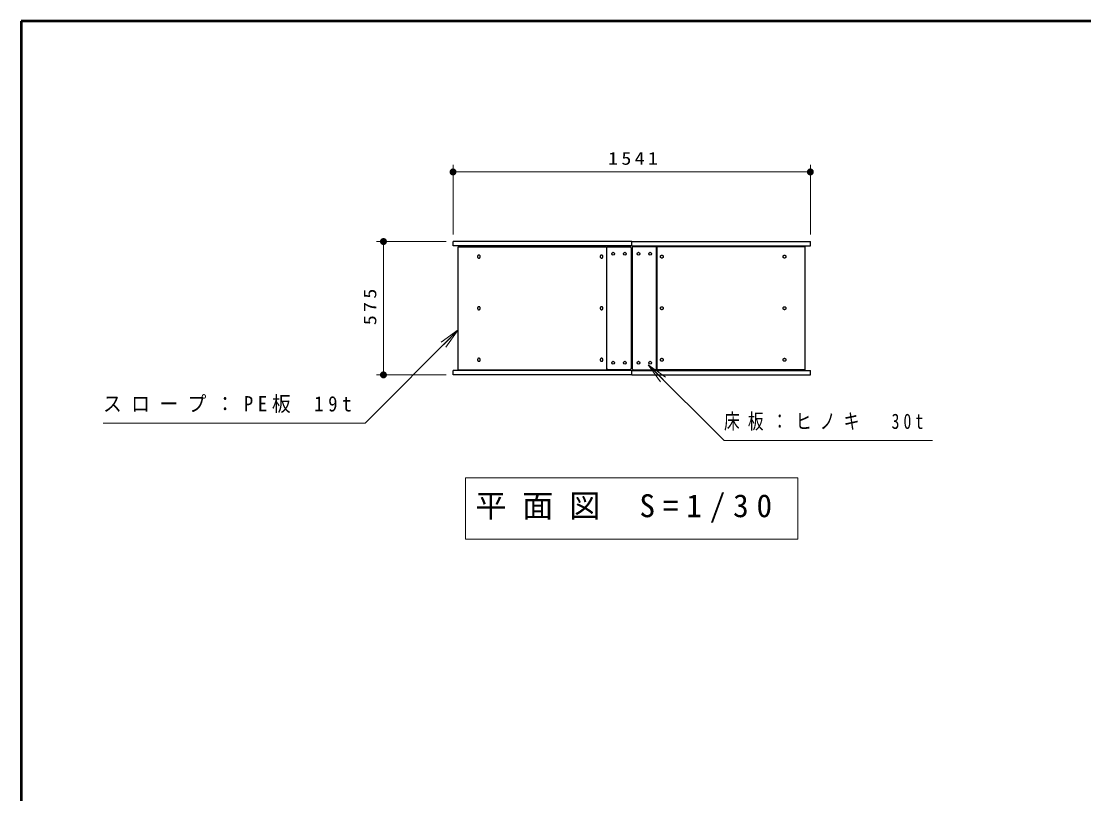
# Model space of a CAD drawing. Units: millimetres on the paper, scale 1:30. Extents: x -385 to 0, y -5 to 267.
# Drawn here: x -385 to -232.2, y 156 to 267 of the extents above; entities that cross this region are included whole.
import ezdxf

# ---------------------------------------------------------------- set-up
doc = ezdxf.new("R2010")
doc.units = ezdxf.units.MM
doc.layers.add('1_30', color=7, linetype='Continuous', lineweight=25)
doc.layers.add('LY_3', color=7, linetype='Continuous', lineweight=13)
doc.styles.add('ＭＳ ゴシック', font='')
doc.styles.get('ＭＳ ゴシック').set_extended_font_data('MS Gothic')

# ---------------------------------------------------------------- blocks, each defined once
blk = doc.blocks.new('filled_dot')
at = {"color": 0, "linetype": 'Continuous', "lineweight": -2, "const_width": 1.25}
blk.add_lwpolyline([(-0.625, 0, 1), (0.625, 0, 1)], format="xyb", close=True, dxfattribs=at)

msp = doc.modelspace()

# ---------------------------------------------------------------- linework, layer by layer
at = {"layer": '1_30', "lineweight": 13}
for p, q in [((-322.914, 236.347), (-322.914, 246.347)), ((-271.531, 236.347), (-271.531, 246.347)), ((-322.914, 245.347), (-271.531, 245.347)), ((-323.914, 235.347), (-333.914, 235.347)), ((-332.914, 216.18), (-332.914, 235.347)), ((-324.635, 220.87), (-322.161, 222.638)), ((-322.161, 222.638), (-324.282, 220.517)), ((-322.161, 222.638), (-323.928, 220.163)), ((-293.067, 215.159), (-294.835, 217.634)), ((-294.835, 217.634), (-292.36, 215.866)), ((-294.835, 217.634), (-292.713, 215.512)), ((-323.914, 216.18), (-333.914, 216.18)), ((-321.123, 201.377), (-321.123, 192.577)), ((-273.323, 201.377), (-321.123, 201.377)), ((-273.323, 192.577), (-273.323, 201.377)), ((-321.123, 192.577), (-273.323, 192.577))]:
    msp.add_line(p, q, dxfattribs=at)
at = {"layer": '1_30', "color": 4}
for p, q in [((-297.223, 235.347), (-322.914, 235.347)), ((-322.914, 234.714), (-322.914, 235.347)), ((-297.223, 234.714), (-297.223, 235.347)), ((-297.223, 235.347), (-271.531, 235.347)), ((-297.223, 234.714), (-297.223, 235.347)), ((-271.531, 234.714), (-271.531, 235.347)), ((-297.223, 234.714), (-322.914, 234.714)), ((-297.223, 234.714), (-271.531, 234.714)), ((-322.914, 216.18), (-322.914, 216.814)), ((-297.223, 216.814), (-322.914, 216.814)), ((-297.223, 216.18), (-322.914, 216.18)), ((-297.223, 216.18), (-297.223, 216.814)), ((-297.223, 216.814), (-271.531, 216.814)), ((-297.223, 216.18), (-297.223, 216.814)), ((-297.223, 216.18), (-271.531, 216.18)), ((-271.531, 216.18), (-271.531, 216.814))]:
    msp.add_line(p, q, dxfattribs=at)
at = {"layer": '1_30', "color": 2}
for p, q in [((-322.161, 216.93), (-322.161, 234.597)), ((-300.822, 234.597), (-300.822, 216.93)), ((-293.623, 234.597), (-293.623, 216.93)), ((-272.285, 216.93), (-272.285, 234.597))]:
    msp.add_line(p, q, dxfattribs=at)
at = {"layer": '1_30'}
for p, q in [((-322.161, 234.597), (-300.822, 234.597)), ((-272.285, 234.597), (-293.623, 234.597)), ((-322.161, 216.93), (-300.822, 216.93)), ((-272.285, 216.93), (-293.623, 216.93))]:
    msp.add_line(p, q, dxfattribs=at)
at = {"layer": '1_30', "color": 40}
for p, q in [((-300.789, 217.097), (-300.789, 234.43)), ((-300.623, 234.597), (-297.456, 234.597)), ((-297.289, 234.43), (-297.289, 217.097)), ((-297.156, 234.43), (-297.156, 217.097)), ((-293.823, 234.597), (-296.989, 234.597)), ((-293.656, 217.097), (-293.656, 234.43)), ((-297.456, 216.93), (-300.623, 216.93)), ((-296.989, 216.93), (-293.823, 216.93))]:
    msp.add_line(p, q, dxfattribs=at)
at = {"layer": '1_30'}
for points in [[(-319.196, 232.964), (-319.179, 232.964), (-319.161, 232.967), (-319.144, 232.971), (-319.128, 232.977), (-319.112, 232.984), (-319.096, 232.993), (-319.082, 233.003), (-319.068, 233.014), (-319.055, 233.027), (-319.043, 233.041), (-319.033, 233.056), (-319.023, 233.072), (-319.015, 233.089), (-319.009, 233.106), (-319.003, 233.124), (-319, 233.143), (-318.997, 233.161), (-318.997, 233.18), (-318.997, 233.199), (-319, 233.218), (-319.003, 233.236), (-319.009, 233.254), (-319.015, 233.272), (-319.023, 233.289), (-319.033, 233.305), (-319.043, 233.32), (-319.055, 233.334), (-319.068, 233.346), (-319.082, 233.358), (-319.096, 233.368), (-319.112, 233.377), (-319.128, 233.384), (-319.144, 233.39), (-319.161, 233.394), (-319.179, 233.396), (-319.196, 233.397), (-319.213, 233.396), (-319.231, 233.394), (-319.248, 233.39), (-319.264, 233.384), (-319.28, 233.377), (-319.296, 233.368), (-319.31, 233.358), (-319.324, 233.346), (-319.337, 233.334), (-319.349, 233.32), (-319.359, 233.305), (-319.369, 233.289), (-319.377, 233.272), (-319.383, 233.254), (-319.389, 233.236), (-319.392, 233.218), (-319.395, 233.199), (-319.395, 233.18), (-319.395, 233.161), (-319.392, 233.143), (-319.389, 233.124), (-319.383, 233.106), (-319.377, 233.089), (-319.369, 233.072), (-319.359, 233.056), (-319.349, 233.041), (-319.337, 233.027), (-319.324, 233.014), (-319.31, 233.003), (-319.296, 232.993), (-319.28, 232.984), (-319.264, 232.977), (-319.248, 232.971), (-319.231, 232.967), (-319.213, 232.964)], [(-301.553, 232.964), (-301.536, 232.964), (-301.519, 232.967), (-301.502, 232.971), (-301.485, 232.977), (-301.469, 232.984), (-301.453, 232.993), (-301.439, 233.003), (-301.425, 233.014), (-301.412, 233.027), (-301.4, 233.041), (-301.39, 233.056), (-301.38, 233.072), (-301.372, 233.089), (-301.366, 233.106), (-301.361, 233.124), (-301.357, 233.143), (-301.354, 233.161), (-301.354, 233.18), (-301.354, 233.199), (-301.357, 233.218), (-301.361, 233.236), (-301.366, 233.254), (-301.372, 233.272), (-301.38, 233.289), (-301.39, 233.305), (-301.4, 233.32), (-301.412, 233.334), (-301.425, 233.346), (-301.439, 233.358), (-301.453, 233.368), (-301.469, 233.377), (-301.485, 233.384), (-301.502, 233.39), (-301.519, 233.394), (-301.536, 233.396), (-301.553, 233.397), (-301.571, 233.396), (-301.588, 233.394), (-301.605, 233.39), (-301.621, 233.384), (-301.637, 233.377), (-301.653, 233.368), (-301.668, 233.358), (-301.681, 233.346), (-301.694, 233.334), (-301.706, 233.32), (-301.717, 233.305), (-301.726, 233.289), (-301.734, 233.272), (-301.741, 233.254), (-301.746, 233.236), (-301.75, 233.218), (-301.752, 233.199), (-301.753, 233.18), (-301.752, 233.161), (-301.75, 233.143), (-301.746, 233.124), (-301.741, 233.106), (-301.734, 233.089), (-301.726, 233.072), (-301.717, 233.056), (-301.706, 233.041), (-301.694, 233.027), (-301.681, 233.014), (-301.668, 233.003), (-301.653, 232.993), (-301.637, 232.984), (-301.621, 232.977), (-301.605, 232.971), (-301.588, 232.967), (-301.571, 232.964)], [(-292.892, 232.964), (-292.91, 232.964), (-292.927, 232.967), (-292.944, 232.971), (-292.96, 232.977), (-292.976, 232.984), (-292.992, 232.993), (-293.007, 233.003), (-293.02, 233.014), (-293.033, 233.027), (-293.045, 233.041), (-293.056, 233.056), (-293.065, 233.072), (-293.073, 233.089), (-293.08, 233.106), (-293.085, 233.124), (-293.089, 233.143), (-293.091, 233.161), (-293.092, 233.18), (-293.091, 233.199), (-293.089, 233.218), (-293.085, 233.236), (-293.08, 233.254), (-293.073, 233.272), (-293.065, 233.289), (-293.056, 233.305), (-293.045, 233.32), (-293.033, 233.334), (-293.02, 233.346), (-293.007, 233.358), (-292.992, 233.368), (-292.976, 233.377), (-292.96, 233.384), (-292.944, 233.39), (-292.927, 233.394), (-292.91, 233.396), (-292.892, 233.397), (-292.875, 233.396), (-292.858, 233.394), (-292.841, 233.39), (-292.824, 233.384), (-292.808, 233.377), (-292.792, 233.368), (-292.778, 233.358), (-292.764, 233.346), (-292.751, 233.334), (-292.739, 233.32), (-292.729, 233.305), (-292.719, 233.289), (-292.711, 233.272), (-292.705, 233.254), (-292.7, 233.236), (-292.696, 233.218), (-292.693, 233.199), (-292.693, 233.18), (-292.693, 233.161), (-292.696, 233.143), (-292.7, 233.124), (-292.705, 233.106), (-292.711, 233.089), (-292.719, 233.072), (-292.729, 233.056), (-292.739, 233.041), (-292.751, 233.027), (-292.764, 233.014), (-292.778, 233.003), (-292.792, 232.993), (-292.808, 232.984), (-292.824, 232.977), (-292.841, 232.971), (-292.858, 232.967), (-292.875, 232.964)], [(-275.249, 232.964), (-275.267, 232.964), (-275.284, 232.967), (-275.301, 232.971), (-275.318, 232.977), (-275.334, 232.984), (-275.349, 232.993), (-275.364, 233.003), (-275.378, 233.014), (-275.39, 233.027), (-275.402, 233.041), (-275.413, 233.056), (-275.422, 233.072), (-275.43, 233.089), (-275.437, 233.106), (-275.442, 233.124), (-275.446, 233.143), (-275.448, 233.161), (-275.449, 233.18), (-275.448, 233.199), (-275.446, 233.218), (-275.442, 233.236), (-275.437, 233.254), (-275.43, 233.272), (-275.422, 233.289), (-275.413, 233.305), (-275.402, 233.32), (-275.39, 233.334), (-275.378, 233.346), (-275.364, 233.358), (-275.349, 233.368), (-275.334, 233.377), (-275.318, 233.384), (-275.301, 233.39), (-275.284, 233.394), (-275.267, 233.396), (-275.249, 233.397), (-275.232, 233.396), (-275.215, 233.394), (-275.198, 233.39), (-275.181, 233.384), (-275.165, 233.377), (-275.15, 233.368), (-275.135, 233.358), (-275.121, 233.346), (-275.108, 233.334), (-275.097, 233.32), (-275.086, 233.305), (-275.077, 233.289), (-275.069, 233.272), (-275.062, 233.254), (-275.057, 233.236), (-275.053, 233.218), (-275.051, 233.199), (-275.05, 233.18), (-275.051, 233.161), (-275.053, 233.143), (-275.057, 233.124), (-275.062, 233.106), (-275.069, 233.089), (-275.077, 233.072), (-275.086, 233.056), (-275.097, 233.041), (-275.108, 233.027), (-275.121, 233.014), (-275.135, 233.003), (-275.15, 232.993), (-275.165, 232.984), (-275.181, 232.977), (-275.198, 232.971), (-275.215, 232.967), (-275.232, 232.964)], [(-319.196, 225.547), (-319.179, 225.548), (-319.161, 225.55), (-319.144, 225.554), (-319.128, 225.56), (-319.112, 225.567), (-319.096, 225.576), (-319.082, 225.586), (-319.068, 225.598), (-319.055, 225.611), (-319.043, 225.624), (-319.033, 225.639), (-319.023, 225.655), (-319.015, 225.672), (-319.009, 225.69), (-319.003, 225.708), (-319, 225.726), (-318.997, 225.745), (-318.997, 225.764), (-318.997, 225.783), (-319, 225.801), (-319.003, 225.82), (-319.009, 225.838), (-319.015, 225.855), (-319.023, 225.872), (-319.033, 225.888), (-319.043, 225.903), (-319.055, 225.917), (-319.068, 225.93), (-319.082, 225.941), (-319.096, 225.951), (-319.112, 225.96), (-319.128, 225.967), (-319.144, 225.973), (-319.161, 225.977), (-319.179, 225.98), (-319.196, 225.98), (-319.213, 225.98), (-319.231, 225.977), (-319.248, 225.973), (-319.264, 225.967), (-319.28, 225.96), (-319.296, 225.951), (-319.31, 225.941), (-319.324, 225.93), (-319.337, 225.917), (-319.349, 225.903), (-319.359, 225.888), (-319.369, 225.872), (-319.377, 225.855), (-319.383, 225.838), (-319.389, 225.82), (-319.392, 225.801), (-319.395, 225.783), (-319.395, 225.764), (-319.395, 225.745), (-319.392, 225.726), (-319.389, 225.708), (-319.383, 225.69), (-319.377, 225.672), (-319.369, 225.655), (-319.359, 225.639), (-319.349, 225.624), (-319.337, 225.611), (-319.324, 225.598), (-319.31, 225.586), (-319.296, 225.576), (-319.28, 225.567), (-319.264, 225.56), (-319.248, 225.554), (-319.231, 225.55), (-319.213, 225.548)], [(-301.553, 225.547), (-301.536, 225.548), (-301.519, 225.55), (-301.502, 225.554), (-301.485, 225.56), (-301.469, 225.567), (-301.453, 225.576), (-301.439, 225.586), (-301.425, 225.598), (-301.412, 225.611), (-301.4, 225.624), (-301.39, 225.639), (-301.38, 225.655), (-301.372, 225.672), (-301.366, 225.69), (-301.361, 225.708), (-301.357, 225.726), (-301.354, 225.745), (-301.354, 225.764), (-301.354, 225.783), (-301.357, 225.801), (-301.361, 225.82), (-301.366, 225.838), (-301.372, 225.855), (-301.38, 225.872), (-301.39, 225.888), (-301.4, 225.903), (-301.412, 225.917), (-301.425, 225.93), (-301.439, 225.941), (-301.453, 225.951), (-301.469, 225.96), (-301.485, 225.967), (-301.502, 225.973), (-301.519, 225.977), (-301.536, 225.98), (-301.553, 225.98), (-301.571, 225.98), (-301.588, 225.977), (-301.605, 225.973), (-301.621, 225.967), (-301.637, 225.96), (-301.653, 225.951), (-301.668, 225.941), (-301.681, 225.93), (-301.694, 225.917), (-301.706, 225.903), (-301.717, 225.888), (-301.726, 225.872), (-301.734, 225.855), (-301.741, 225.838), (-301.746, 225.82), (-301.75, 225.801), (-301.752, 225.783), (-301.753, 225.764), (-301.752, 225.745), (-301.75, 225.726), (-301.746, 225.708), (-301.741, 225.69), (-301.734, 225.672), (-301.726, 225.655), (-301.717, 225.639), (-301.706, 225.624), (-301.694, 225.611), (-301.681, 225.598), (-301.668, 225.586), (-301.653, 225.576), (-301.637, 225.567), (-301.621, 225.56), (-301.605, 225.554), (-301.588, 225.55), (-301.571, 225.548)], [(-292.892, 225.547), (-292.91, 225.548), (-292.927, 225.55), (-292.944, 225.554), (-292.96, 225.56), (-292.976, 225.567), (-292.992, 225.576), (-293.007, 225.586), (-293.02, 225.598), (-293.033, 225.611), (-293.045, 225.624), (-293.056, 225.639), (-293.065, 225.655), (-293.073, 225.672), (-293.08, 225.69), (-293.085, 225.708), (-293.089, 225.726), (-293.091, 225.745), (-293.092, 225.764), (-293.091, 225.783), (-293.089, 225.801), (-293.085, 225.82), (-293.08, 225.838), (-293.073, 225.855), (-293.065, 225.872), (-293.056, 225.888), (-293.045, 225.903), (-293.033, 225.917), (-293.02, 225.93), (-293.007, 225.941), (-292.992, 225.951), (-292.976, 225.96), (-292.96, 225.967), (-292.944, 225.973), (-292.927, 225.977), (-292.91, 225.98), (-292.892, 225.98), (-292.875, 225.98), (-292.858, 225.977), (-292.841, 225.973), (-292.824, 225.967), (-292.808, 225.96), (-292.792, 225.951), (-292.778, 225.941), (-292.764, 225.93), (-292.751, 225.917), (-292.739, 225.903), (-292.729, 225.888), (-292.719, 225.872), (-292.711, 225.855), (-292.705, 225.838), (-292.7, 225.82), (-292.696, 225.801), (-292.693, 225.783), (-292.693, 225.764), (-292.693, 225.745), (-292.696, 225.726), (-292.7, 225.708), (-292.705, 225.69), (-292.711, 225.672), (-292.719, 225.655), (-292.729, 225.639), (-292.739, 225.624), (-292.751, 225.611), (-292.764, 225.598), (-292.778, 225.586), (-292.792, 225.576), (-292.808, 225.567), (-292.824, 225.56), (-292.841, 225.554), (-292.858, 225.55), (-292.875, 225.548)], [(-275.249, 225.547), (-275.267, 225.548), (-275.284, 225.55), (-275.301, 225.554), (-275.318, 225.56), (-275.334, 225.567), (-275.349, 225.576), (-275.364, 225.586), (-275.378, 225.598), (-275.39, 225.611), (-275.402, 225.624), (-275.413, 225.639), (-275.422, 225.655), (-275.43, 225.672), (-275.437, 225.69), (-275.442, 225.708), (-275.446, 225.726), (-275.448, 225.745), (-275.449, 225.764), (-275.448, 225.783), (-275.446, 225.801), (-275.442, 225.82), (-275.437, 225.838), (-275.43, 225.855), (-275.422, 225.872), (-275.413, 225.888), (-275.402, 225.903), (-275.39, 225.917), (-275.378, 225.93), (-275.364, 225.941), (-275.349, 225.951), (-275.334, 225.96), (-275.318, 225.967), (-275.301, 225.973), (-275.284, 225.977), (-275.267, 225.98), (-275.249, 225.98), (-275.232, 225.98), (-275.215, 225.977), (-275.198, 225.973), (-275.181, 225.967), (-275.165, 225.96), (-275.15, 225.951), (-275.135, 225.941), (-275.121, 225.93), (-275.108, 225.917), (-275.097, 225.903), (-275.086, 225.888), (-275.077, 225.872), (-275.069, 225.855), (-275.062, 225.838), (-275.057, 225.82), (-275.053, 225.801), (-275.051, 225.783), (-275.05, 225.764), (-275.051, 225.745), (-275.053, 225.726), (-275.057, 225.708), (-275.062, 225.69), (-275.069, 225.672), (-275.077, 225.655), (-275.086, 225.639), (-275.097, 225.624), (-275.108, 225.611), (-275.121, 225.598), (-275.135, 225.586), (-275.15, 225.576), (-275.165, 225.567), (-275.181, 225.56), (-275.198, 225.554), (-275.215, 225.55), (-275.232, 225.548)], [(-319.196, 218.13), (-319.179, 218.131), (-319.161, 218.134), (-319.144, 218.138), (-319.128, 218.144), (-319.112, 218.151), (-319.096, 218.159), (-319.082, 218.17), (-319.068, 218.181), (-319.055, 218.194), (-319.043, 218.208), (-319.033, 218.223), (-319.023, 218.239), (-319.015, 218.256), (-319.009, 218.273), (-319.003, 218.291), (-319, 218.309), (-318.997, 218.328), (-318.997, 218.347), (-318.997, 218.366), (-319, 218.385), (-319.003, 218.403), (-319.009, 218.421), (-319.015, 218.439), (-319.023, 218.455), (-319.033, 218.471), (-319.043, 218.486), (-319.055, 218.5), (-319.068, 218.513), (-319.082, 218.525), (-319.096, 218.535), (-319.112, 218.543), (-319.128, 218.551), (-319.144, 218.556), (-319.161, 218.56), (-319.179, 218.563), (-319.196, 218.564), (-319.213, 218.563), (-319.231, 218.56), (-319.248, 218.556), (-319.264, 218.551), (-319.28, 218.543), (-319.296, 218.535), (-319.31, 218.525), (-319.324, 218.513), (-319.337, 218.5), (-319.349, 218.486), (-319.359, 218.471), (-319.369, 218.455), (-319.377, 218.439), (-319.383, 218.421), (-319.389, 218.403), (-319.392, 218.385), (-319.395, 218.366), (-319.395, 218.347), (-319.395, 218.328), (-319.392, 218.309), (-319.389, 218.291), (-319.383, 218.273), (-319.377, 218.256), (-319.369, 218.239), (-319.359, 218.223), (-319.349, 218.208), (-319.337, 218.194), (-319.324, 218.181), (-319.31, 218.17), (-319.296, 218.159), (-319.28, 218.151), (-319.264, 218.144), (-319.248, 218.138), (-319.231, 218.134), (-319.213, 218.131)], [(-301.553, 218.13), (-301.536, 218.131), (-301.519, 218.134), (-301.502, 218.138), (-301.485, 218.144), (-301.469, 218.151), (-301.453, 218.159), (-301.439, 218.17), (-301.425, 218.181), (-301.412, 218.194), (-301.4, 218.208), (-301.39, 218.223), (-301.38, 218.239), (-301.372, 218.256), (-301.366, 218.273), (-301.361, 218.291), (-301.357, 218.309), (-301.354, 218.328), (-301.354, 218.347), (-301.354, 218.366), (-301.357, 218.385), (-301.361, 218.403), (-301.366, 218.421), (-301.372, 218.439), (-301.38, 218.455), (-301.39, 218.471), (-301.4, 218.486), (-301.412, 218.5), (-301.425, 218.513), (-301.439, 218.525), (-301.453, 218.535), (-301.469, 218.543), (-301.485, 218.551), (-301.502, 218.556), (-301.519, 218.56), (-301.536, 218.563), (-301.553, 218.564), (-301.571, 218.563), (-301.588, 218.56), (-301.605, 218.556), (-301.621, 218.551), (-301.637, 218.543), (-301.653, 218.535), (-301.668, 218.525), (-301.681, 218.513), (-301.694, 218.5), (-301.706, 218.486), (-301.717, 218.471), (-301.726, 218.455), (-301.734, 218.439), (-301.741, 218.421), (-301.746, 218.403), (-301.75, 218.385), (-301.752, 218.366), (-301.753, 218.347), (-301.752, 218.328), (-301.75, 218.309), (-301.746, 218.291), (-301.741, 218.273), (-301.734, 218.256), (-301.726, 218.239), (-301.717, 218.223), (-301.706, 218.208), (-301.694, 218.194), (-301.681, 218.181), (-301.668, 218.17), (-301.653, 218.159), (-301.637, 218.151), (-301.621, 218.144), (-301.605, 218.138), (-301.588, 218.134), (-301.571, 218.131)], [(-292.892, 218.13), (-292.91, 218.131), (-292.927, 218.134), (-292.944, 218.138), (-292.96, 218.144), (-292.976, 218.151), (-292.992, 218.159), (-293.007, 218.17), (-293.02, 218.181), (-293.033, 218.194), (-293.045, 218.208), (-293.056, 218.223), (-293.065, 218.239), (-293.073, 218.256), (-293.08, 218.273), (-293.085, 218.291), (-293.089, 218.309), (-293.091, 218.328), (-293.092, 218.347), (-293.091, 218.366), (-293.089, 218.385), (-293.085, 218.403), (-293.08, 218.421), (-293.073, 218.439), (-293.065, 218.455), (-293.056, 218.471), (-293.045, 218.486), (-293.033, 218.5), (-293.02, 218.513), (-293.007, 218.525), (-292.992, 218.535), (-292.976, 218.543), (-292.96, 218.551), (-292.944, 218.556), (-292.927, 218.56), (-292.91, 218.563), (-292.892, 218.564), (-292.875, 218.563), (-292.858, 218.56), (-292.841, 218.556), (-292.824, 218.551), (-292.808, 218.543), (-292.792, 218.535), (-292.778, 218.525), (-292.764, 218.513), (-292.751, 218.5), (-292.739, 218.486), (-292.729, 218.471), (-292.719, 218.455), (-292.711, 218.439), (-292.705, 218.421), (-292.7, 218.403), (-292.696, 218.385), (-292.693, 218.366), (-292.693, 218.347), (-292.693, 218.328), (-292.696, 218.309), (-292.7, 218.291), (-292.705, 218.273), (-292.711, 218.256), (-292.719, 218.239), (-292.729, 218.223), (-292.739, 218.208), (-292.751, 218.194), (-292.764, 218.181), (-292.778, 218.17), (-292.792, 218.159), (-292.808, 218.151), (-292.824, 218.144), (-292.841, 218.138), (-292.858, 218.134), (-292.875, 218.131)], [(-275.249, 218.13), (-275.267, 218.131), (-275.284, 218.134), (-275.301, 218.138), (-275.318, 218.144), (-275.334, 218.151), (-275.349, 218.159), (-275.364, 218.17), (-275.378, 218.181), (-275.39, 218.194), (-275.402, 218.208), (-275.413, 218.223), (-275.422, 218.239), (-275.43, 218.256), (-275.437, 218.273), (-275.442, 218.291), (-275.446, 218.309), (-275.448, 218.328), (-275.449, 218.347), (-275.448, 218.366), (-275.446, 218.385), (-275.442, 218.403), (-275.437, 218.421), (-275.43, 218.439), (-275.422, 218.455), (-275.413, 218.471), (-275.402, 218.486), (-275.39, 218.5), (-275.378, 218.513), (-275.364, 218.525), (-275.349, 218.535), (-275.334, 218.543), (-275.318, 218.551), (-275.301, 218.556), (-275.284, 218.56), (-275.267, 218.563), (-275.249, 218.564), (-275.232, 218.563), (-275.215, 218.56), (-275.198, 218.556), (-275.181, 218.551), (-275.165, 218.543), (-275.15, 218.535), (-275.135, 218.525), (-275.121, 218.513), (-275.108, 218.5), (-275.097, 218.486), (-275.086, 218.471), (-275.077, 218.455), (-275.069, 218.439), (-275.062, 218.421), (-275.057, 218.403), (-275.053, 218.385), (-275.051, 218.366), (-275.05, 218.347), (-275.051, 218.328), (-275.053, 218.309), (-275.057, 218.291), (-275.062, 218.273), (-275.069, 218.256), (-275.077, 218.239), (-275.086, 218.223), (-275.097, 218.208), (-275.108, 218.194), (-275.121, 218.181), (-275.135, 218.17), (-275.15, 218.159), (-275.165, 218.151), (-275.181, 218.144), (-275.198, 218.138), (-275.215, 218.134), (-275.232, 218.131)]]:
    msp.add_lwpolyline(points, close=True, dxfattribs=at)
at = {"layer": '1_30', "lineweight": 13}
for points in [[(-322.161, 222.638), (-335.539, 209.26), (-373.24, 209.26)], [(-294.835, 217.634), (-283.948, 206.746), (-253.948, 206.746)]]:
    msp.add_lwpolyline(points, dxfattribs=at)
at = {"layer": '1_30'}
for centre in [(-299.873, 233.597), (-298.206, 233.597), (-296.239, 233.597), (-294.573, 233.597), (-299.873, 217.93), (-298.206, 217.93), (-296.239, 217.93), (-294.573, 217.93)]:
    msp.add_circle(centre, 0.2, dxfattribs=at)
at = {"layer": '1_30', "color": 40}
for centre, start, end in [((-300.623, 234.43), 90, 180), ((-297.456, 234.43), 0, 90), ((-296.989, 234.43), 90, 180), ((-293.823, 234.43), 0, 90), ((-300.623, 217.097), 180, 270), ((-297.456, 217.097), 270, 0), ((-296.989, 217.097), 180, 270), ((-293.823, 217.097), 270, 0)]:
    msp.add_arc(centre, 0.167, start, end, dxfattribs=at)
at = {"layer": 'LY_3', "lineweight": 50}
for p, q in [((-385, 267), (-385, 0)), ((0, 267), (-385, 267))]:
    msp.add_line(p, q, dxfattribs=at)

# ---------------------------------------------------------------- block references
at = {"layer": '1_30', "lineweight": 13, "xscale": 0.4, "yscale": 0.4}
msp.add_blockref('filled_dot', (-322.914, 245.347), dxfattribs=at)
for p, rotation in [((-271.531, 245.347), 180), ((-332.914, 235.347), 270), ((-332.914, 216.18), 90)]:
    msp.add_blockref('filled_dot', p, dxfattribs=dict(at, rotation=rotation))

# ---------------------------------------------------------------- texts
at = {"layer": '1_30', "style": 'ＭＳ ゴシック'}
for s, insert, char_height, attachment_point in [('\\T1.33;\\W1.15;1541', (-296.802, 246.347), 1.833, 8), ('\\T1.5;\\W0.9;スロープ：PE板\\~19t', (-373.24, 211.91), 2.199, 4), ('\\T1.53;\\W0.75;床板：ヒノキ\u300030t', (-283.948, 209.396), 2.199, 4), ('\\T1.5;平面図\\~S=1/30', (-319.723, 196.977), 3.299, 4)]:
    msp.add_mtext(s, dxfattribs=dict(at, insert=insert, char_height=char_height, attachment_point=attachment_point))
at = {"layer": '1_30', "insert": (-333.914, 226.18), "char_height": 1.833, "attachment_point": 8, "rotation": 90, "style": 'ＭＳ ゴシック'}
msp.add_mtext('\\T1.33;\\W1.15;575', dxfattribs=at)

doc.saveas('drawing.dxf')
